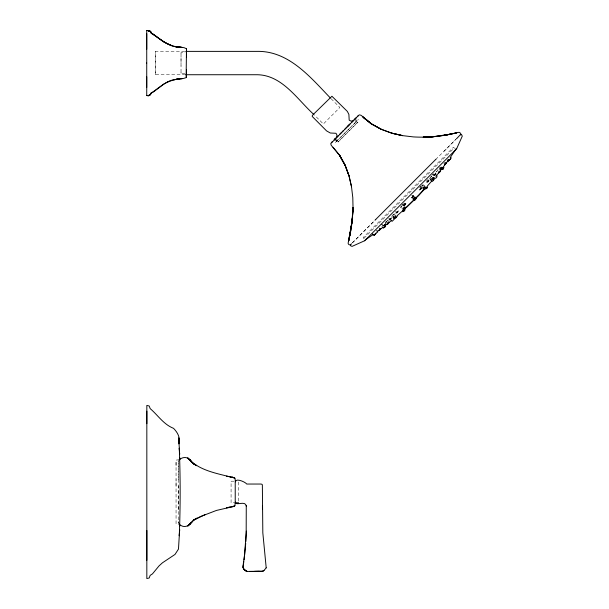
<?xml version="1.0" encoding="UTF-8"?>
<svg xmlns="http://www.w3.org/2000/svg" width="609" height="609" viewBox="0 0 609 609"><rect width="100%" height="100%" fill="white"/><g stroke="black" fill="none" stroke-linecap="round" stroke-linejoin="round"><path stroke-width="0.46" stroke-dasharray="3.04 2.28" d="M184.71 51.377L155.31 51.377L155.31 74.732L184.641 74.732M155.31 74.732L155.31 51.377M176.054 485.617L176.054 479.61M176.054 465.428L176.054 462.398M178.308 521.502L178.308 523.321L178.308 460.617M178.308 509.733L178.308 485.754M178.308 479.763L178.239 460.655M181.025 73.171L181.025 72.182M181.025 65.802L181.025 57.741M181.025 53.912L181.025 52.587L185.029 52.222M392.805 215.091L393.026 214.771M392.029 215.936L394.244 213.873L392.622 215.068M394.244 213.987L395.774 215.883M436.996 171.236L436.379 171.852L436.851 171.106M431.773 179.883L429.756 178.361L430.951 176.739M431.895 175.803L430.654 177.143M437.422 170.474L437.932 169.759M437.544 170.573L438.077 169.888M386.715 224.546C382.391 223.206 388.846 218.045 389.204 222.559M386.091 221.661L386.799 222.993M386.57 221.356L385.969 221.828M387.735 220.496L385.033 222.658M430.251 179.602L430.647 179.099M401.597 206.147L401.963 205.979M421.664 186.034L423.141 184.672L421.748 186.521M430.304 179.647L430.738 179.191M337.021 140.9L336.747 141.174L337.416 140.496M357.041 120.879L356.767 121.145M337.257 139.537L338.239 141.874M335.285 142.536L358.419 119.402M338.033 139.887L338.787 139.126M340.675 137.238L352.01 125.903M353.121 124.799L356.372 121.549M357.765 122.348L355.42 121.366M338.041 142.072L357.955 122.158M352.39 242.793L376.042 219.141M435.694 159.489L456.994 138.19M352.284 243.029L374.626 220.686M444.022 151.291L455.791 139.522M363.946 238.271L454.162 148.056M401.453 208.08L402.077 207.479M401.917 205.773L400.555 207.25L401.757 206.474M422.029 185.715L423.377 186.453M421.687 186.24L422.311 185.479M400.684 207.273L401.125 206.991M179.259 459.772L176.054 460.084L176.054 523.885L179.259 524.197M429.756 178.361L432.009 175.803L433.836 177.531M233.909 481.201L231.077 481.201L231.077 502.775L233.909 502.775M185.029 73.856L181.025 73.491L181.025 65.772M454.672 148.39L453.484 147.233L363.124 237.594L364.273 238.789M335.643 140.139L336.67 141.159M331.121 98.734L339.86 107.473L323.349 123.985L314.632 115.268M336.259 139.522L338.292 141.554L357.445 122.409L355.412 120.376M356.021 119.76L357.041 120.78M335.742 140.397L336.617 141.303M391.686 216.119L393.422 217.953M393.33 214.566L394.259 215.67M238.621 482.024L238.621 501.953M181.025 53.889L181.025 63.054"/><path stroke-width="0.91" d="M146.731 95.362C149.517 96.877 150.354 93.512 152.09 92.477C150.393 93.611 149.54 96.945 146.731 95.461M146.83 560.295L146.83 411.197M146.731 87.506L146.731 76.734M146.731 63.092L146.731 33.67M235.226 503.323L234.8 505.972L234.084 506.384L216.477 510.426L200.605 516.508L193.479 520.17L205.492 514.445M262.441 508.888L262.441 505.645M244.704 569.872L247.3 571.432L262.35 571.333L264.032 570.405L266.202 567.839M151.184 92.895C158.979 89.089 164.765 81.248 173.892 79.764C177.919 78.721 182.319 79.277 186.126 77.625L186.483 48.758L184.025 47.647L175.392 46.55L177.219 46.855C166.82 46.124 159.634 37.986 151.184 33.183L149.951 30.99L146.731 30.45L146.731 49.238M186.514 75.432L186.529 69.898L186.521 73.179M186.514 74.496L186.483 77.32L186.491 76.643M146.83 530.477L146.83 578.55L149.175 578.002L150.187 575.353L152.425 573.922L159.01 565.928L162.428 562.823L175.019 554.426L178.475 549.09L179.663 529.624L179.267 535.768C180.447 506.619 180.447 477.327 179.267 448.178L179.663 454.322L178.719 437.894L178.947 443.877C180.477 437.399 177.592 432.519 173.55 428.34C163.555 424.42 157.868 415.155 150.187 408.624L149.175 405.975L146.83 405.427L146.83 423.674M186.499 76.186L186.514 74.854M235.417 481.848C235.561 477.684 245.389 481.978 246.744 484.041L261.04 484.041L262.121 484.368L262.357 485.069L262.822 532.829L266.202 567.862M246.341 531.094L245.861 541.53M186.491 49.436L186.483 48.758L186.499 49.253M351.53 243.752L350.312 244.894C349.109 245.138 347.701 243.836 348.241 242.61L352.253 220.336L353.075 207.41L352.253 220.336L348.698 240.852L350.784 230.476L352.581 217.139L349.893 235.691M353.075 207.41L351.507 226.738M336.853 136.865L336.922 135.031L336.023 133.295L330.306 133.006L326.569 130.897L312.409 116.631L312.135 116.03L313.056 114.675L331.92 96.245L347.351 111.417L348.888 114.423L349.185 120.133L350.913 121.031L352.748 120.963M150.72 93.9L150.484 94.524C151.337 92.865 149.129 96.549 148.01 95.506L149.959 94.981L150.72 93.984M352.253 220.336L353.045 208.506L352.801 197.636L351.469 186.476L348.987 175.704L345.143 165.321L339.776 155.584L345.174 165.435L348.987 175.704L351.507 186.719M245.724 543.411L244.087 559.831M179.762 459.658L179.906 458.037M352.337 219.552L352.581 217.139M150.492 94.433L149.136 95.369M375.167 233.65L377.709 232.052L376.735 230.362M243.303 565.038L243.014 567.367L244.026 569.194M243.44 564.17L243.836 561.574M348.698 240.852L350.784 230.476M412.308 197.217L413.1 196.425L412.087 195.413M455.524 149.784L450.196 157.594M440.124 167.262C441.198 169.081 442.88 171.403 443.923 167.3M413.503 198.412L414.295 197.621M434.324 179.13L433.068 180.675M441.708 168.267L442.857 169.157L443.124 168.784M350.715 244.468L350.495 245.709L352.063 246.386L364.639 240.753L456.636 148.756L462.269 136.18L461.592 134.612L460.351 134.825M420.218 189.308L420.986 188.531L419.944 187.557M425.189 188.516L425.912 187.762M413.473 199.836L414.874 198.991L415.719 197.582M440.665 168.853L439.47 168.137M403.653 210.021L404.406 209.306M354.88 119.082L355.717 118.253L355.557 118.846M403.31 208.552L404.14 207.821M415.018 199.927L416.335 198.199M450.439 159.086L449.32 160.159M450.279 159.307L450.805 158.591M450.576 158.949L451.178 157.594M447.493 161.309L443.108 167.163M379.361 230.05L380.252 229.38L379.384 228.223M426.452 188.508L427.647 186.788M447.988 159.398C450.394 159.611 448.148 162.352 447.333 160.274M387.705 224.127L388.572 223.427L387.674 222.293M435.823 176.389L438.069 173.55M439.188 172.134L441.434 169.294M191.439 522.134L187.755 526.115L193.677 519.964C190.503 525.049 184.687 529.358 179.259 524.197M443.451 168.373L442.385 167.399M384.035 225.376L384.911 224.713M395.781 217.87L397.228 216.256M433.372 180.302L433.753 179.891M433.433 180.355L432.352 181.413L430.799 180.31M415.452 198.359L424.328 189.452M427.366 186.019L431.621 181.216M403.63 211.277L405.107 209.831L403.942 208.286M426.772 188.143L427.16 187.739M426.81 188.181L425.508 189.14M443.375 135.495L456.742 132.823C442.56 136.287 427.914 137.786 413.328 136.903L402.359 135.601L391.8 133.173L381.196 129.275L371.46 123.909L361.145 115.345L359.508 114.857L358.686 115.291L330.725 143.64L331.212 145.269L339.776 155.645L345.143 165.321L349.041 175.925M364.639 240.753L365.035 240.327M332.339 141.623L331.281 142.681M334.25 139.712C335.201 138.951 333.747 139.804 334.722 139.682M344.922 129.039L346.308 127.654M351.462 122.508L356.684 117.278M335.605 138.357L338.14 135.83M334.158 139.804L335.711 138.251M339.715 134.246L341.413 132.549M342.174 131.788L343.529 130.44M346.688 127.273L350.129 123.833M375.075 220.108L435.991 159.193M456.552 138.753L460.952 134.071L459.704 132.404L458.493 132.366C446.937 135.084 435.169 137.094 423.263 137.238L435.45 136.53L436.227 136.424L423.301 137.208L432.969 136.736L451.581 134.018L443.519 135.457M403.965 209.663L413.031 200.772M357.498 116.464L358.556 115.413M347.701 126.261L349.048 124.921M415.391 199.508L415.749 199.173M415.467 199.577L414.09 200.452M456.636 148.756L455.532 149.144M404.543 210.486L402.671 211.757M404.033 210.889L404.391 210.569M393.673 218.776L395.043 217.558M397.106 215.738L402.595 210.874M384.165 227.644L385.04 226.974L384.157 225.825M264.032 570.367L262.936 571.173M152.73 92.241L159.018 87.391M374.474 234.922L376.042 233.437M383.046 227.226L377.199 231.61M385.177 225.543L391.564 220.504M440.01 171.814L439.31 172.69L438.183 171.784M153.559 91.784L155.386 90.398M159.018 87.475L163.562 84.149L168.145 81.773M373.477 234.305L365.674 239.634M233.871 506.178L234.884 505.447L233.331 506.422M374.322 235.051L374.832 234.693L373.667 235.417L372.411 233.978M374.969 234.556L375.38 234.267M424.435 187.427L423.712 188.25L422.646 187.283M396.626 217.139L395.013 218.433L393.642 217.108M397.677 211.909L396.832 212.625L395.888 211.551M395.188 216.774L394.366 217.497L393.437 216.393M415.193 198.519L414.402 199.31L413.382 198.283M179.259 459.772C183.362 456.027 189.232 456.994 191.591 462.018L189.277 459.277L193.677 463.944M390.803 218.783L389.958 219.506L389.037 218.395M168.145 81.834L173.892 79.779L179.457 78.888L173.892 79.825M262.959 571.166L254.41 571.394M230.156 507.084L226.495 507.777L233.658 506.467M435.389 174.067L434.674 174.912L433.562 173.999M175.392 79.513L177.219 79.223M177.607 79.185L175.43 79.513L182.228 78.652M148.01 95.529L149.136 95.407M254.395 571.402L259.464 571.371L249.386 571.417M146.731 30.572L149.129 30.656L148.01 30.572C152.532 32.909 151.451 31.744 148.01 30.572L149.136 30.671M185.661 51.377L256.785 51.377C288.689 50.6 310.4 77.259 330.451 98.064M185.585 74.732L255.582 74.732C281.685 74.062 296.88 99.145 313.962 114.599M234.853 502.775L238.621 502.775M175.43 46.566L181.71 47.395C169.652 47.654 160.631 39.174 151.184 33.213L152.098 33.632M182.228 47.426L177.607 46.893M177.219 46.855L173.892 46.299M233.658 477.479L232.273 477.25L234.8 477.974L235.226 479.846L235.226 503.346M190.678 461.127L191.439 461.888L189.277 459.384L191.591 462.109L187.755 457.854C198.138 470.049 215.396 473.117 230.24 476.885M226.495 476.169L230.156 476.862M391.579 133.12L402.602 135.64L391.579 133.12L381.196 129.275L371.513 123.909L362.911 116.958L365.134 119.006M245.686 570.899L246.66 571.326L243.874 569.194L242.816 567.367L244.62 554.533L246.173 532.875L246.272 505.676L246.318 506.071L245.633 504.48C243.737 501.359 235.226 505.896 235.417 502.082M447.668 161.766L449.533 159.284M444.41 165.024L445.674 163.988L446.328 162.481M439.774 169.66L441.198 168.472L441.647 167.171M246.226 571.204L246.774 571.371M438.442 173.314L440.436 170.832M431.773 179.883L432.969 179.145L433.836 177.531M426.917 182.388L428.378 181.398L428.964 179.975M171.883 45.645L163.562 41.93L152.73 33.731M424.245 189.155L425.6 188.242L426.399 186.811M422.829 188.828L425.021 186.788L423.727 185.273M149.129 30.564L150.476 31.424L151.588 33.396M411.379 197.742L412.849 196.966L413.633 195.497M412.575 198.937L414.013 198.131L414.82 196.692M419.296 189.825C420.735 189.993 422.783 187.176 420.339 186.423M402.701 210.508L405.13 208.575L403.98 207.06M233.871 477.768L233.331 477.502L234.884 478.499M402.359 209.016L403.668 208.445L404.711 206.946M149.136 30.709L150.499 31.691M395.865 213.081L397.281 212.495L398.271 211.026M393.422 217.953L395.035 217.078L395.774 215.883M381.31 129.314L371.46 123.909L363.147 117.164L371.17 123.802M388.991 219.948L390.59 219.179L391.404 217.9M386.715 224.546L389.204 222.559M378.372 230.446L379.879 229.791L380.907 228.527M179.366 524.022L179.906 525.887M432.436 174.524L434.156 175.559L435.838 173.108M433.669 177.463C435.054 180.492 439.066 175.719 435.838 174.882M444.783 162.611C447.204 162.839 444.859 165.618 444.106 163.501M432.283 177.546C434.598 177.957 432.23 180.454 431.553 178.376M427.434 179.998C429.604 180.378 427.404 183.005 426.711 180.85M190.982 461.386L193.479 463.776L196.699 465.71L193.555 463.868L190.982 461.432L191.439 461.812M402.313 204.457C403.059 206.893 405.876 204.852 405.716 203.406M245.153 570.45L243.889 569.194L244.567 569.872M423.354 188.881L424.138 189.665M405.084 207.098L405.899 207.776L407.116 206.771L418.855 195.291L423.582 189.802M390.772 219.956L392.127 221.295L394.366 219.141M404.216 203.284C406.294 203.863 403.919 206.299 403.44 204.053M333.039 147.264L339.677 155.287M381.95 224.493L383.335 225.916L385.55 223.884M382.079 226.761L383.381 228.162L385.672 226.129M339.776 155.584L345.181 165.435M150.72 32.178L150.484 31.554L150.72 32.087M186.499 49.892L186.529 56.888L186.521 54.361M186.499 49.238L186.521 52.427L186.514 50.646L186.514 51.24M186.521 52.93L186.521 53.402M146.731 62.986L146.731 95.628M190.259 523.679L189.277 524.745L190.259 523.679M335.072 138.89L334.531 139.431L335.072 138.89M151.595 92.644L151.184 92.918L151.588 92.682M196.699 518.236L193.479 520.17L196.692 518.251M232.813 477.349L230.156 476.877L232.813 477.334M186.514 51.232L186.506 50.836L186.514 51.24"/></g></svg>
